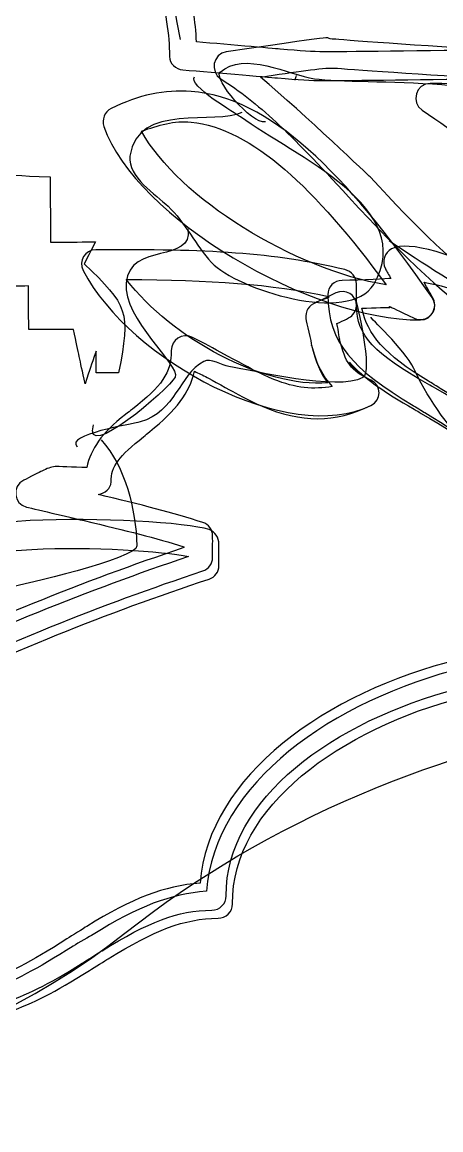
# Model space of a CAD drawing. Extents: x 25 to 279, y 7 to 272.
# Drawn here: x 82.26 to 86.11, y 73.17 to 83.35 of the extents above; entities that cross this region are included whole.
import ezdxf

# ---------------------------------------------------------------- set-up
doc = ezdxf.new("R2010")
doc.units = 0
doc.layers.get('0').update_dxf_attribs({"linetype": 'CONTINUOUS'})

msp = doc.modelspace()

# ---------------------------------------------------------------- linework, layer by layer
at = {"color": 7}
for points in [[(85.13789, 83.195054)], [(85.129688, 82.930471)], [(83.814973, 82.715365)], [(83.814973, 82.434113)], [(82.938673, 81.260156)], [(83.21966, 80.987371)], [(85.95651, 80.9625)], [(85.146092, 80.863281)], [(85.270181, 80.226694)], [(83.148487, 80.13065)], [(82.335158, 78.771485)], [(82.351562, 78.506902)]]:
    msp.add_lwpolyline(points, close=True, dxfattribs=at)
for points in [[(81.360169, 93.101054), (82.15339, 89.80461), (83.114621, 86.53436), (83.713637, 83.191615)], [(83.500912, 83.814973), (83.586638, 83.420744), (83.615212, 83.24506), (83.616535, 83.037892)], [(83.864715, 83.170183), (83.855454, 83.35989), (83.833494, 83.522079), (83.757029, 83.872917)], [(84.633594, 83.104038), (84.643383, 83.103244), (84.17216, 83.144519), (83.864715, 83.170183)], [(85.13789, 83.195054), (84.958767, 83.20114), (85.364108, 83.25776), (84.1375, 83.079167)], [(86.634637, 83.095571), (85.971327, 83.129437), (85.137625, 83.19479), (85.13789, 83.195054)], [(84.1375, 83.079167), (84.016321, 83.06144), (83.984835, 82.897133), (84.087758, 82.830987)], [(84.081144, 82.891577), (84.300748, 83.09266), (84.717731, 82.866706), (84.949242, 82.83231)], [(85.038671, 83.079167), (84.92834, 83.081283), (84.827533, 83.087898), (84.633594, 83.104038)], [(86.626171, 83.095571), (86.032975, 83.091867), (85.138948, 83.077315), (85.038671, 83.079167)], [(83.616535, 83.037892), (83.617065, 82.969365), (83.672363, 82.919358), (83.740625, 82.913802)], [(83.740625, 82.913802), (84.028492, 82.890254), (84.619306, 82.83866), (84.608723, 82.839454)], [(84.498921, 82.434906), (84.367158, 82.411888), (84.019231, 82.834956), (84.081144, 82.891577)], [(84.451825, 82.847656), (84.776469, 82.894752), (85.02015, 82.934175), (85.129688, 82.930471)], [(84.949242, 82.83231), (85.390567, 82.766958), (86.897369, 82.891048), (87.152163, 82.420354)], [(85.129688, 82.930471), (85.122279, 82.930471), (85.869992, 82.875173), (86.502346, 82.839454)], [(84.268998, 82.481208), (84.236983, 82.504227), (83.775815, 82.774102), (83.847252, 82.850302)], [(84.087758, 82.830987), (84.443358, 82.603446), (84.702385, 82.355796), (85.261979, 81.748048)], [(85.460417, 81.929817), (85.459623, 81.930875), (84.866427, 82.498406), (84.451825, 82.847656)], [(84.608723, 82.839454), (84.80769, 82.822785), (84.913258, 82.8167), (85.030469, 82.814583)], [(84.780438, 82.860621), (84.776469, 82.846862), (84.7725, 82.833369), (84.768531, 82.819875)], [(85.030469, 82.814583), (85.127571, 82.812731), (85.920792, 82.826225), (86.502346, 82.830987)], [(86.014454, 82.789712), (85.882692, 82.788919), (85.828981, 82.612706), (85.939842, 82.541798)], [(86.460806, 82.740235), (86.268719, 82.777542), (86.16659, 82.790771), (86.014454, 82.789712)], [(83.814973, 82.715365), (83.574202, 82.733621), (83.331844, 82.68335), (83.079167, 82.558202)], [(86.030858, 80.822006), (85.227848, 81.979823), (84.537815, 82.66086), (83.814973, 82.715365)], [(83.079167, 82.558202), (83.019371, 82.528569), (82.99106, 82.455808), (83.013021, 82.392837)], [(84.281169, 82.521954), (84.055744, 82.399981), (83.315704, 82.620115), (83.253263, 82.119258)], [(85.494283, 80.942656), (85.907298, 81.640627), (84.764298, 82.126667), (84.268998, 82.481208)], [(85.939842, 82.541798), (86.258665, 82.33754), (86.501552, 82.128783), (86.833075, 81.797525)], [(83.013021, 82.392837), (83.306179, 81.553315), (84.920931, 80.608752), (85.923438, 80.615367)], [(83.360154, 82.351563), (83.51229, 82.402098), (83.663367, 82.450781), (83.814973, 82.434113)], [(83.814973, 82.434112), (84.376948, 82.372994), (84.952946, 81.831127), (85.609113, 80.937629)], [(85.609113, 80.937629), (84.768531, 81.076535), (83.692735, 81.73376), (83.360154, 82.351563)], [(81.903358, 81.727146), (82.080629, 82.078248), (81.928229, 81.9277), (82.519573, 81.931669)], [(83.253263, 82.119258), (83.229979, 81.932462), (83.495356, 81.762071), (83.603835, 81.660471)], [(82.519573, 81.931669), (82.521425, 81.630838), (82.521425, 81.630838), (82.523542, 81.330006)], [(87.535808, 80.52435), (86.851331, 80.59076), (86.354179, 80.959325), (85.460417, 81.929817)], [(85.261979, 81.748048), (86.310258, 80.609546), (86.848685, 80.220608), (87.775521, 80.226694)], [(83.603835, 81.660471), (83.763115, 81.511246), (83.856777, 81.299315), (84.003356, 81.142946)], [(83.78534, 81.45145), (83.841431, 81.132627), (83.25194, 81.33371), (83.217015, 80.95615)], [(87.453258, 80.38174), (87.230479, 80.291252), (85.879252, 81.172844), (85.635571, 81.3435)], [(86.833075, 80.946096), (86.19146, 81.226554), (85.82316, 81.34985), (85.658854, 81.268358)], [(82.523542, 81.330006), (82.729123, 81.331329), (82.729123, 81.331329), (82.934969, 81.332652)], [(82.938673, 81.260156), (82.839719, 81.259627), (82.777012, 81.157763), (82.822785, 81.069921)], [(82.934969, 81.332652), (82.884169, 81.231846), (82.884169, 81.231846), (82.833369, 81.131304)], [(85.228906, 81.078387), (84.569565, 81.234492), (83.969754, 81.266771), (82.938673, 81.260156)], [(85.658854, 81.268358), (85.592444, 81.23555), (85.566779, 81.152206), (85.60091, 81.08659)], [(82.833369, 81.131304), (83.231037, 80.748981), (83.260935, 80.696329), (83.148487, 80.13065)], [(84.003356, 81.142946), (84.234867, 80.89609), (85.273092, 80.569065), (85.494283, 80.942656)], [(82.822785, 81.069921), (83.256438, 80.238071), (84.720112, 79.459137), (85.468619, 79.829819)], [(85.336327, 80.946096), (85.336063, 81.00695), (85.288173, 81.0641), (85.228906, 81.078387)], [(85.60091, 81.08659), (85.613081, 81.063306), (85.634248, 81.027058), (85.650652, 80.995573)], [(82.320077, 80.927575), (82.217154, 80.926781), (82.217154, 80.926781), (82.114231, 80.926252)], [(82.322723, 80.526467), (82.3214, 80.727021), (82.3214, 80.727021), (82.320077, 80.927575)], [(83.217015, 80.95615), (83.186323, 80.621981), (83.718929, 80.194679), (83.668129, 80.090962)], [(83.21966, 80.987371), (83.996212, 80.983402), (84.549456, 80.947948), (85.079946, 80.830208)], [(85.071744, 80.036458), (84.485427, 79.992008), (83.642465, 80.439419), (83.21966, 80.987371)], [(85.204035, 80.978904), (85.13101, 80.97864), (85.071479, 80.919902), (85.071744, 80.846612)], [(85.650652, 80.995573), (85.627898, 80.995573), (85.387392, 80.980227), (85.204035, 80.978904)], [(85.336327, 80.805337), (85.336063, 80.810365), (85.336592, 80.917521), (85.336327, 80.946096)], [(85.95651, 80.9625), (86.09674, 80.937365), (86.313698, 80.8863), (86.72539, 80.706119)], [(86.039325, 80.813804), (86.019481, 80.85164), (85.985615, 80.906673), (85.95651, 80.9625)], [(85.146092, 80.863281), (85.082063, 80.831531), (85.003746, 80.795813), (84.939452, 80.764062)], [(85.071744, 80.846612), (85.074654, 80.402906), (85.299285, 80.163458), (85.857292, 79.829819)], [(85.079946, 80.830208), (85.08021, 80.827827), (85.079946, 80.823858), (85.079946, 80.822006)], [(85.336327, 80.747658), (85.335798, 80.84529), (85.233933, 80.906673), (85.146092, 80.863281)], [(84.939452, 80.764062), (84.883096, 80.736281), (84.857431, 80.667754), (84.873306, 80.6069)], [(84.939452, 80.764062), (84.883096, 80.736281), (84.857431, 80.667754), (84.873306, 80.6069)], [(85.079946, 80.822006), (85.016975, 80.796077), (84.992104, 80.789992), (84.939452, 80.764062)], [(85.303254, 80.664844), (85.336063, 80.709823), (85.340031, 80.74025), (85.336327, 80.805337)], [(85.323627, 80.81645), (85.338179, 80.769354), (85.490579, 80.138587), (85.394271, 80.086465)], [(85.989583, 80.028256), (85.502485, 80.303423), (85.338179, 80.467465), (85.336327, 80.747658)], [(85.386069, 80.722787), (85.494812, 80.727815), (85.644567, 80.73099), (85.64245, 80.73099)], [(85.64245, 80.73099), (85.6615, 80.730196), (85.557783, 80.779408), (85.865494, 80.631771)], [(85.865494, 80.631771), (85.980323, 80.576737), (86.098063, 80.700827), (86.039325, 80.813804)], [(85.923438, 80.615367), (86.0298, 80.615896), (86.091448, 80.734429), (86.030858, 80.822006)], [(85.154558, 80.582029), (85.219381, 80.612192), (85.281558, 80.634946), (85.303254, 80.664844)], [(85.997785, 80.052862), (85.589269, 80.297337), (85.43581, 80.48334), (85.386069, 80.722787)], [(85.86179, 80.169015), (85.777652, 80.349196), (85.445335, 80.647381), (85.470471, 80.639708)], [(82.734415, 80.529113), (82.528569, 80.52779), (82.528569, 80.52779), (82.322723, 80.526467)], [(82.840512, 80.028256), (82.787331, 80.278552), (82.787331, 80.278552), (82.734415, 80.529113)], [(84.873306, 80.6069), (84.888652, 80.548692), (84.930456, 80.353165), (84.923048, 80.383592)], [(84.873306, 80.6069), (84.888652, 80.548692), (84.930456, 80.353165), (84.923048, 80.383592)], [(85.179429, 80.441535), (85.183927, 80.421956), (85.170433, 80.515619), (85.154558, 80.582029)], [(83.823175, 80.458204), (83.735069, 80.500273), (83.63241, 80.431746), (83.633204, 80.334115)], [(84.087758, 80.317446), (83.980338, 80.375919), (83.905196, 80.418781), (83.823175, 80.458204)], [(85.468619, 80.061329), (85.280765, 80.151287), (85.233404, 80.218756), (85.179429, 80.441535)], [(82.941583, 80.329881), (82.891048, 80.179069), (82.891048, 80.179069), (82.840512, 80.028256)], [(82.942642, 80.129327), (82.942112, 80.229604), (82.942112, 80.229604), (82.941583, 80.329881)], [(83.633204, 80.334115), (83.634527, 80.128533), (83.543775, 80.005502), (83.277604, 79.796746)], [(84.57565, 80.069531), (84.453148, 80.12086), (84.448121, 80.121919), (84.087758, 80.317446)], [(84.923048, 80.383592), (84.964852, 80.210819), (85.024912, 80.097577), (85.113283, 80.003385)], [(84.923048, 80.383592), (84.959825, 80.231985), (85.002423, 80.124565), (85.071744, 80.036458)], [(83.932183, 80.233837), (83.700937, 80.10869), (83.675537, 79.773198), (83.345867, 79.677683)], [(84.162106, 80.187535), (84.101781, 80.19759), (83.993831, 80.267175), (83.932183, 80.233837)], [(85.270181, 80.226694), (85.397446, 80.085406), (85.58874, 79.953115), (85.865494, 79.796746)], [(85.468619, 80.061329), (85.365431, 80.110806), (85.313044, 80.160813), (85.270181, 80.226694)], [(83.148488, 80.13065), (83.045565, 80.129856), (83.045565, 80.129856), (82.942642, 80.129327)], [(83.434767, 79.589842), (83.682417, 79.78431), (83.79751, 79.945706), (83.848046, 80.143879)], [(83.848046, 80.143879), (83.886146, 80.124035), (83.917102, 80.111335), (83.963933, 80.0862)], [(85.394271, 80.086465), (85.157998, 79.958671), (84.399967, 80.148112), (84.162106, 80.187535)], [(87.21434, 79.057765), (86.612413, 78.98765), (86.07716, 79.70811), (85.86179, 80.169015)], [(83.668129, 80.090962), (83.613625, 79.979308), (82.811673, 79.296419), (82.916977, 79.650167)], [(83.963933, 80.0862), (83.990392, 80.071648), (84.183008, 79.965021), (84.22005, 79.945442)], [(85.113283, 80.003385), (84.94395, 79.97534), (84.77541, 79.985923), (84.57565, 80.069531)], [(85.468619, 79.829819), (85.567573, 79.878767), (85.568102, 80.013704), (85.468619, 80.061329)], [(85.468619, 79.829819), (85.567573, 79.878767), (85.568102, 80.013704), (85.468619, 80.061329)], [(86.063931, 79.986717), (86.029271, 80.00656), (86.024244, 80.008677), (85.989583, 80.028256)], [(86.105471, 79.986717), (86.086685, 79.998094), (86.013925, 80.043337), (85.997785, 80.052862)], [(84.22005, 79.945442), (84.315565, 79.895435), (84.389912, 79.85416), (84.468229, 79.821617)], [(86.742058, 79.267579), (86.69311, 79.542217), (86.517162, 79.730865), (86.063931, 79.986717)], [(86.742058, 79.267579), (86.694433, 79.541158), (86.529333, 79.732981), (86.105471, 79.986717)], [(84.468229, 79.821617), (84.828327, 79.670804), (85.136831, 79.665513), (85.468619, 79.829819)], [(85.857292, 79.829819), (85.873696, 79.820029), (85.946456, 79.774785), (85.964713, 79.763673)], [(83.211458, 79.747004), (82.98815, 79.571585), (82.895017, 79.431092), (82.855858, 79.259112)], [(83.277604, 79.796746), (83.246648, 79.772404), (83.242944, 79.77161), (83.211458, 79.747004)], [(85.865494, 79.796746), (85.900419, 79.776902), (85.897244, 79.774785), (85.93164, 79.755471)], [(85.93164, 79.755471), (86.370583, 79.507292), (86.517427, 79.373148), (86.51875, 79.151692)], [(85.964713, 79.763673), (86.37614, 79.517346), (86.517427, 79.375794), (86.51875, 79.151692)], [(83.345867, 79.677683), (83.276281, 79.657575), (82.650806, 79.561267), (82.76881, 79.450671)], [(82.988415, 79.513906), (83.217015, 79.258848), (83.303269, 78.88261), (83.317821, 78.540504)], [(83.079167, 79.126821), (83.078373, 79.269167), (83.155631, 79.366533), (83.376823, 79.540365)], [(83.376823, 79.540365), (83.407515, 79.564442), (83.403281, 79.565235), (83.434767, 79.589842)], [(82.442579, 79.226304), (82.430408, 79.220219), (82.325898, 79.167567), (82.277215, 79.14349)], [(82.566404, 79.267579), (82.523277, 79.263081), (82.492056, 79.250381), (82.442579, 79.226304)], [(82.855858, 79.259112), (82.734415, 79.261758), (82.588365, 79.269696), (82.566404, 79.267579)], [(82.277215, 79.14349), (82.16609, 79.088456), (82.181435, 78.923885), (82.301821, 78.895575)], [(82.963279, 79.011198), (83.023604, 79.023898), (83.079696, 79.063056), (83.079167, 79.126821)], [(83.922658, 78.754817), (83.65199, 78.840806), (83.356715, 78.918858), (82.963279, 79.011198)], [(82.301821, 78.895575), (82.389927, 78.874673), (82.772779, 78.784979), (82.830988, 78.771485)], [(83.980337, 78.688671), (83.77555, 78.753758), (82.954283, 78.804294), (82.335158, 78.771485)], [(82.335158, 78.771485), (81.4832, 78.725977), (80.95615, 78.537594), (80.863281, 78.151302)], [(82.830988, 78.771485), (83.229715, 78.678881), (83.4898, 78.611148), (83.748827, 78.531508)], [(84.01341, 78.630992), (84.013146, 78.688142), (83.977162, 78.737619), (83.922658, 78.754817)], [(84.071354, 78.556379), (84.07109, 78.613794), (84.035106, 78.671473), (83.980337, 78.688671)], [(84.01341, 78.432554), (84.013146, 78.494996), (84.01394, 78.568285), (84.01341, 78.630992)], [(83.748827, 78.523306), (81.882456, 77.896244), (80.189388, 77.083708), (77.324479, 75.522137)], [(81.08659, 78.043881), (81.085002, 78.297881), (81.558871, 78.464569), (82.351562, 78.506902)], [(83.317821, 78.540504), (83.322848, 78.418796), (82.233823, 78.17829), (82.150479, 78.157917)], [(82.351562, 78.506902), (82.900573, 78.536006), (83.557269, 78.489969), (83.790367, 78.440756)], [(83.748827, 78.531508), (83.748827, 78.528862), (83.748827, 78.526217), (83.748827, 78.523306)], [(89.454037, 76.737369), (88.22399, 78.510871), (84.05204, 77.415496), (83.897787, 75.439323)], [(84.071354, 78.357942), (84.070825, 78.420648), (84.071883, 78.493673), (84.071354, 78.556379)], [(83.790367, 78.440756), (81.93061, 77.814223), (80.2386, 77.004598), (77.382423, 75.447525)], [(83.922658, 78.308465), (83.976898, 78.326456), (84.01394, 78.37514), (84.01341, 78.432554)], [(89.511717, 76.663021), (88.281669, 78.436788), (84.108396, 77.341942), (83.955467, 75.364975)], [(77.448569, 75.28216), (80.345756, 76.861458), (82.040148, 77.683783), (83.922658, 78.308465)], [(83.980337, 78.234117), (84.034842, 78.252108), (84.071619, 78.300792), (84.071354, 78.357942)], [(77.506512, 75.216015), (80.403435, 76.795313), (82.097827, 77.609435), (83.980337, 78.234117)], [(84.1375, 75.3237), (84.126123, 77.107521), (88.127946, 78.190725), (89.238931, 76.588673)], [(84.195444, 75.249088), (84.184067, 77.033173), (88.185625, 78.116113), (89.296875, 76.514325)], [(83.207225, 74.979212), (84.532523, 76.029079), (86.10944, 76.664344), (87.764673, 76.958825)], [(83.897787, 75.439323), (83.568117, 75.415246), (83.274165, 75.300946), (82.855858, 75.042448)], [(83.955467, 75.364975), (83.625796, 75.340633), (83.332108, 75.226598), (82.913802, 74.9681)], [(84.005208, 75.191408), (84.078233, 75.191673), (84.138029, 75.25041), (84.1375, 75.3237)], [(84.063152, 75.116796), (84.136177, 75.117325), (84.195973, 75.176063), (84.195444, 75.249088)], [(82.996617, 74.81914), (83.422067, 75.082135), (83.689031, 75.189292), (84.005208, 75.191408)], [(82.855858, 75.042448), (82.829135, 75.025779), (82.71801, 74.954342), (82.67409, 74.926825)], [(83.054296, 74.744792), (83.48001, 75.007788), (83.746975, 75.114944), (84.063152, 75.116796)], [(77.07286, 73.182427), (79.107506, 73.172637), (81.566279, 73.679315), (83.207225, 74.979212)], [(82.67409, 74.926825), (82.32431, 74.707221), (82.135662, 74.60615), (81.904946, 74.52995)], [(82.913802, 74.9681), (82.887079, 74.951431), (82.775954, 74.888196), (82.732033, 74.860679)], [(82.732033, 74.860679), (82.382254, 74.641075), (82.193606, 74.540004), (81.96289, 74.463804)], [(82.814583, 74.703517), (82.858769, 74.731298), (82.970158, 74.803), (82.996617, 74.81914)], [(82.880729, 74.637371), (82.924915, 74.665152), (83.028102, 74.728652), (83.054296, 74.744792)], [(82.078777, 74.331513), (82.298381, 74.413004), (82.488617, 74.498729), (82.814583, 74.703517)], [(82.144923, 74.2569), (82.364792, 74.338656), (82.554498, 74.432583), (82.880729, 74.637371)]]:
    msp.add_open_spline(points, degree=3, dxfattribs=at)

doc.saveas('drawing.dxf')
